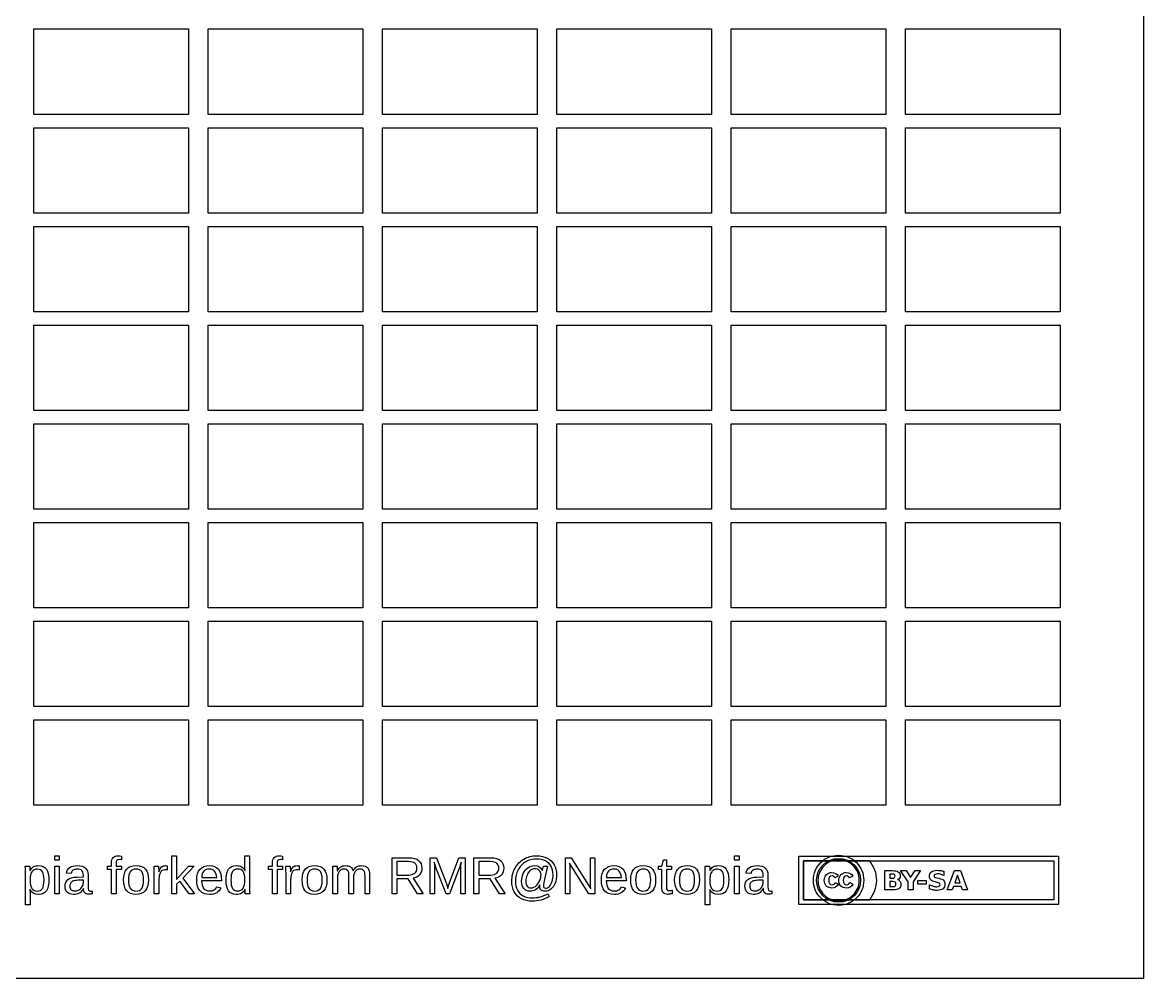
# Model space of a CAD drawing. Extents: x 0 to 218, y 0 to 155.
# Drawn here: x 127.7 to 217.9, y 0.1 to 77 of the extents above; entities that cross this region are included whole.
import ezdxf

# ---------------------------------------------------------------- set-up
doc = ezdxf.new("R2010")
doc.units = 0
doc.layers.add('Ebene_1', color=7, linetype='CONTINUOUS')

msp = doc.modelspace()

# ---------------------------------------------------------------- linework, layer by layer
at = {"layer": 'Ebene_1', "color": 7}
for points in [[(0.131722, 154.868278), (217.86828, 154.868278), (217.86828, 154.868278), (217.86828, 0.131717), (217.86828, 0.131717), (0.131722, 0.131717), (0.131722, 0.131717), (0.131722, 154.868278), (0.131722, 154.868278)], [(128.61871, 76.514539), (141.05413, 76.514539), (141.05413, 76.514539), (141.05413, 69.635369), (141.05413, 69.635369), (128.61871, 69.635369), (128.61871, 69.635369), (128.61871, 76.514539), (128.61871, 76.514539)], [(142.64165, 76.514539), (155.07706, 76.514539), (155.07706, 76.514539), (155.07706, 69.635369), (155.07706, 69.635369), (142.64165, 69.635369), (142.64165, 69.635369), (142.64165, 76.514539), (142.64165, 76.514539)], [(156.66457, 76.514539), (169.09998, 76.514539), (169.09998, 76.514539), (169.09998, 69.635369), (169.09998, 69.635369), (156.66457, 69.635369), (156.66457, 69.635369), (156.66457, 76.514539), (156.66457, 76.514539)], [(170.68745, 76.514539), (183.12287, 76.514539), (183.12287, 76.514539), (183.12287, 69.635369), (183.12287, 69.635369), (170.68745, 69.635369), (170.68745, 69.635369), (170.68745, 76.514539), (170.68745, 76.514539)], [(184.71034, 76.514539), (197.14576, 76.514539), (197.14576, 76.514539), (197.14576, 69.635369), (197.14576, 69.635369), (184.71034, 69.635369), (184.71034, 69.635369), (184.71034, 76.514539), (184.71034, 76.514539)], [(198.73323, 76.514539), (211.16865, 76.514539), (211.16865, 76.514539), (211.16865, 69.635369), (211.16865, 69.635369), (198.73323, 69.635369), (198.73323, 69.635369), (198.73323, 76.514539), (198.73323, 76.514539)], [(128.61871, 68.577031), (141.05413, 68.577031), (141.05413, 68.577031), (141.05413, 61.697862), (141.05413, 61.697862), (128.61871, 61.697862), (128.61871, 61.697862), (128.61871, 68.577031), (128.61871, 68.577031)], [(142.64165, 68.577031), (155.07706, 68.577031), (155.07706, 68.577031), (155.07706, 61.697862), (155.07706, 61.697862), (142.64165, 61.697862), (142.64165, 61.697862), (142.64165, 68.577031), (142.64165, 68.577031)], [(156.66457, 68.577031), (169.09998, 68.577031), (169.09998, 68.577031), (169.09998, 61.697862), (169.09998, 61.697862), (156.66457, 61.697862), (156.66457, 61.697862), (156.66457, 68.577031), (156.66457, 68.577031)], [(170.68745, 68.577031), (183.12287, 68.577031), (183.12287, 68.577031), (183.12287, 61.697862), (183.12287, 61.697862), (170.68745, 61.697862), (170.68745, 61.697862), (170.68745, 68.577031), (170.68745, 68.577031)], [(184.71034, 68.577031), (197.14576, 68.577031), (197.14576, 68.577031), (197.14576, 61.697862), (197.14576, 61.697862), (184.71034, 61.697862), (184.71034, 61.697862), (184.71034, 68.577031), (184.71034, 68.577031)], [(198.73323, 68.577031), (211.16865, 68.577031), (211.16865, 68.577031), (211.16865, 61.697862), (211.16865, 61.697862), (198.73323, 61.697862), (198.73323, 61.697862), (198.73323, 68.577031), (198.73323, 68.577031)], [(128.61871, 60.639523), (141.05413, 60.639523), (141.05413, 60.639523), (141.05413, 53.760354), (141.05413, 53.760354), (128.61871, 53.760354), (128.61871, 53.760354), (128.61871, 60.639523), (128.61871, 60.639523)], [(142.64165, 60.639523), (155.07706, 60.639523), (155.07706, 60.639523), (155.07706, 53.760354), (155.07706, 53.760354), (142.64165, 53.760354), (142.64165, 53.760354), (142.64165, 60.639523), (142.64165, 60.639523)], [(156.66457, 60.639523), (169.09998, 60.639523), (169.09998, 60.639523), (169.09998, 53.760354), (169.09998, 53.760354), (156.66457, 53.760354), (156.66457, 53.760354), (156.66457, 60.639523), (156.66457, 60.639523)], [(170.68745, 60.639523), (183.12287, 60.639523), (183.12287, 60.639523), (183.12287, 53.760354), (183.12287, 53.760354), (170.68745, 53.760354), (170.68745, 53.760354), (170.68745, 60.639523), (170.68745, 60.639523)], [(184.71034, 60.639523), (197.14576, 60.639523), (197.14576, 60.639523), (197.14576, 53.760354), (197.14576, 53.760354), (184.71034, 53.760354), (184.71034, 53.760354), (184.71034, 60.639523), (184.71034, 60.639523)], [(198.73323, 60.639523), (211.16865, 60.639523), (211.16865, 60.639523), (211.16865, 53.760354), (211.16865, 53.760354), (198.73323, 53.760354), (198.73323, 53.760354), (198.73323, 60.639523), (198.73323, 60.639523)], [(128.61871, 52.702039), (141.05413, 52.702039), (141.05413, 52.702039), (141.05413, 45.822867), (141.05413, 45.822867), (128.61871, 45.822867), (128.61871, 45.822867), (128.61871, 52.702039), (128.61871, 52.702039)], [(142.64165, 52.702039), (155.07706, 52.702039), (155.07706, 52.702039), (155.07706, 45.822867), (155.07706, 45.822867), (142.64165, 45.822867), (142.64165, 45.822867), (142.64165, 52.702039), (142.64165, 52.702039)], [(156.66457, 52.702039), (169.09998, 52.702039), (169.09998, 52.702039), (169.09998, 45.822867), (169.09998, 45.822867), (156.66457, 45.822867), (156.66457, 45.822867), (156.66457, 52.702039), (156.66457, 52.702039)], [(170.68745, 52.702039), (183.12287, 52.702039), (183.12287, 52.702039), (183.12287, 45.822867), (183.12287, 45.822867), (170.68745, 45.822867), (170.68745, 45.822867), (170.68745, 52.702039), (170.68745, 52.702039)], [(184.71034, 52.702039), (197.14576, 52.702039), (197.14576, 52.702039), (197.14576, 45.822867), (197.14576, 45.822867), (184.71034, 45.822867), (184.71034, 45.822867), (184.71034, 52.702039), (184.71034, 52.702039)], [(198.73323, 52.702039), (211.16865, 52.702039), (211.16865, 52.702039), (211.16865, 45.822867), (211.16865, 45.822867), (198.73323, 45.822867), (198.73323, 45.822867), (198.73323, 52.702039), (198.73323, 52.702039)], [(128.61871, 44.764527), (141.05413, 44.764527), (141.05413, 44.764527), (141.05413, 37.885357), (141.05413, 37.885357), (128.61871, 37.885357), (128.61871, 37.885357), (128.61871, 44.764527), (128.61871, 44.764527)], [(142.64165, 44.764527), (155.07706, 44.764527), (155.07706, 44.764527), (155.07706, 37.885357), (155.07706, 37.885357), (142.64165, 37.885357), (142.64165, 37.885357), (142.64165, 44.764527), (142.64165, 44.764527)], [(156.66457, 44.764527), (169.09998, 44.764527), (169.09998, 44.764527), (169.09998, 37.885357), (169.09998, 37.885357), (156.66457, 37.885357), (156.66457, 37.885357), (156.66457, 44.764527), (156.66457, 44.764527)], [(170.68745, 44.764527), (183.12287, 44.764527), (183.12287, 44.764527), (183.12287, 37.885357), (183.12287, 37.885357), (170.68745, 37.885357), (170.68745, 37.885357), (170.68745, 44.764527), (170.68745, 44.764527)], [(184.71034, 44.764527), (197.14576, 44.764527), (197.14576, 44.764527), (197.14576, 37.885357), (197.14576, 37.885357), (184.71034, 37.885357), (184.71034, 37.885357), (184.71034, 44.764527), (184.71034, 44.764527)], [(198.73323, 44.764527), (211.16865, 44.764527), (211.16865, 44.764527), (211.16865, 37.885357), (211.16865, 37.885357), (198.73323, 37.885357), (198.73323, 37.885357), (198.73323, 44.764527), (198.73323, 44.764527)], [(128.61871, 36.827027), (141.05413, 36.827027), (141.05413, 36.827027), (141.05413, 29.947857), (141.05413, 29.947857), (128.61871, 29.947857), (128.61871, 29.947857), (128.61871, 36.827027), (128.61871, 36.827027)], [(142.64165, 36.827027), (155.07706, 36.827027), (155.07706, 36.827027), (155.07706, 29.947857), (155.07706, 29.947857), (142.64165, 29.947857), (142.64165, 29.947857), (142.64165, 36.827027), (142.64165, 36.827027)], [(156.66457, 36.827027), (169.09998, 36.827027), (169.09998, 36.827027), (169.09998, 29.947857), (169.09998, 29.947857), (156.66457, 29.947857), (156.66457, 29.947857), (156.66457, 36.827027), (156.66457, 36.827027)], [(170.68745, 36.827027), (183.12287, 36.827027), (183.12287, 36.827027), (183.12287, 29.947857), (183.12287, 29.947857), (170.68745, 29.947857), (170.68745, 29.947857), (170.68745, 36.827027), (170.68745, 36.827027)], [(184.71034, 36.827027), (197.14576, 36.827027), (197.14576, 36.827027), (197.14576, 29.947857), (197.14576, 29.947857), (184.71034, 29.947857), (184.71034, 29.947857), (184.71034, 36.827027), (184.71034, 36.827027)], [(198.73323, 36.827027), (211.16865, 36.827027), (211.16865, 36.827027), (211.16865, 29.947857), (211.16865, 29.947857), (198.73323, 29.947857), (198.73323, 29.947857), (198.73323, 36.827027), (198.73323, 36.827027)], [(128.61871, 28.889527), (141.05413, 28.889527), (141.05413, 28.889527), (141.05413, 22.010357), (141.05413, 22.010357), (128.61871, 22.010357), (128.61871, 22.010357), (128.61871, 28.889527), (128.61871, 28.889527)], [(142.64165, 28.889527), (155.07706, 28.889527), (155.07706, 28.889527), (155.07706, 22.010357), (155.07706, 22.010357), (142.64165, 22.010357), (142.64165, 22.010357), (142.64165, 28.889527), (142.64165, 28.889527)], [(156.66457, 28.889527), (169.09998, 28.889527), (169.09998, 28.889527), (169.09998, 22.010357), (169.09998, 22.010357), (156.66457, 22.010357), (156.66457, 22.010357), (156.66457, 28.889527), (156.66457, 28.889527)], [(170.68745, 28.889527), (183.12287, 28.889527), (183.12287, 28.889527), (183.12287, 22.010357), (183.12287, 22.010357), (170.68745, 22.010357), (170.68745, 22.010357), (170.68745, 28.889527), (170.68745, 28.889527)], [(184.71034, 28.889527), (197.14576, 28.889527), (197.14576, 28.889527), (197.14576, 22.010357), (197.14576, 22.010357), (184.71034, 22.010357), (184.71034, 22.010357), (184.71034, 28.889527), (184.71034, 28.889527)], [(198.73323, 28.889527), (211.16865, 28.889527), (211.16865, 28.889527), (211.16865, 22.010357), (211.16865, 22.010357), (198.73323, 22.010357), (198.73323, 22.010357), (198.73323, 28.889527), (198.73323, 28.889527)], [(128.61871, 20.952057), (141.05413, 20.952057), (141.05413, 20.952057), (141.05413, 14.072887), (141.05413, 14.072887), (128.61871, 14.072887), (128.61871, 14.072887), (128.61871, 20.952057), (128.61871, 20.952057)], [(142.64165, 20.952057), (155.07706, 20.952057), (155.07706, 20.952057), (155.07706, 14.072887), (155.07706, 14.072887), (142.64165, 14.072887), (142.64165, 14.072887), (142.64165, 20.952057), (142.64165, 20.952057)], [(156.66457, 20.952057), (169.09998, 20.952057), (169.09998, 20.952057), (169.09998, 14.072887), (169.09998, 14.072887), (156.66457, 14.072887), (156.66457, 14.072887), (156.66457, 20.952057), (156.66457, 20.952057)], [(170.68745, 20.952057), (183.12287, 20.952057), (183.12287, 20.952057), (183.12287, 14.072887), (183.12287, 14.072887), (170.68745, 14.072887), (170.68745, 14.072887), (170.68745, 20.952057), (170.68745, 20.952057)], [(184.71034, 20.952057), (197.14576, 20.952057), (197.14576, 20.952057), (197.14576, 14.072887), (197.14576, 14.072887), (184.71034, 14.072887), (184.71034, 14.072887), (184.71034, 20.952057), (184.71034, 20.952057)], [(198.73323, 20.952057), (211.16865, 20.952057), (211.16865, 20.952057), (211.16865, 14.072887), (211.16865, 14.072887), (198.73323, 14.072887), (198.73323, 14.072887), (198.73323, 20.952057), (198.73323, 20.952057)], [(130.29119, 9.653307), (130.29119, 10.008837), (130.66326, 10.008837), (130.66326, 9.653307)], [(141.11224, 6.941327), (140.35569, 7.962457), (140.08284, 7.737147), (140.08284, 6.941327), (139.71077, 6.941327), (139.71077, 10.008837), (140.08284, 10.008837), (140.08284, 8.092677), (141.06469, 9.177887), (141.50084, 9.177887), (140.59341, 8.216697), (141.54839, 6.941327)], [(184.96899, 9.653307), (184.96899, 10.008837), (185.34106, 10.008837), (185.34106, 9.653307)], [(190.136031, 9.98293), (211.031309, 9.98293), (211.031309, 6.08874), (190.136031, 6.08874)], [(130.29119, 6.941327), (130.29119, 9.177887), (130.66326, 9.177887), (130.66326, 6.941327)], [(184.96899, 6.941327), (184.96899, 9.177887), (185.34106, 9.177887), (185.34106, 6.941327)], [(190.527818, 9.593511), (210.639523, 9.593511), (210.639523, 6.478159), (190.527818, 6.478159)], [(192.174212, 9.205892)], [(194.776517, 9.468246)], [(159.42634, 9.016657)], [(166.01612, 9.016657)], [(198.321093, 8.814673), (198.766032, 8.814673), (199.125365, 8.259629), (199.484696, 8.814673), (199.930693, 8.814673), (199.329337, 7.913246), (199.329337, 7.256997), (198.922448, 7.256997), (198.922448, 7.913246)], [(203.210136, 7.540772), (202.573906, 7.540772), (202.473504, 7.256986), (202.0645, 7.256986), (202.648944, 8.814662), (203.134043, 8.814662), (203.718487, 7.256986), (203.309483, 7.256986)], [(202.675366, 7.82977), (203.107621, 7.82977), (202.892024, 8.449502)], [(129.43747, 8.061957)], [(137.44114, 8.061667)], [(137.83182, 8.061667)], [(144.46707, 8.061667)], [(151.80306, 8.061667)], [(152.19373, 8.061667)], [(178.22831, 8.061667)], [(178.61899, 8.061667)], [(181.75885, 8.061667)], [(182.14952, 8.061667)], [(184.11527, 8.061957)], [(199.710866, 8.023838), (200.374576, 8.023838), (200.374576, 7.720231), (199.710866, 7.720231)]]:
    msp.add_lwpolyline(points, close=True, dxfattribs=at)
for points in [[(135.66347, 9.979907), (135.66347, 9.696727)], [(145.59569, 8.830657), (145.59969, 8.830657), (145.59569, 9.080767), (145.59569, 10.008877), (145.96776, 10.008877), (145.96776, 7.402317)], [(148.61152, 9.979907), (148.61152, 9.696727)], [(127.92418, 9.177887), (128.28385, 9.177887)], [(135.22732, 8.907097), (135.22732, 6.941327), (134.85525, 6.941327), (134.85525, 8.907097), (134.54106, 8.907097), (134.54106, 9.177887), (134.85525, 9.177887), (134.85525, 9.430067)], [(135.2273, 9.378407), (135.2273, 9.177907), (135.66345, 9.177907), (135.66345, 8.907117), (135.22732, 8.907097)], [(138.29277, 9.177887), (138.64417, 9.177887)], [(139.3508, 9.198527), (139.3508, 8.857457)], [(148.17537, 8.907097), (148.17537, 6.941327), (147.8033, 6.941327), (147.8033, 8.907097), (147.48911, 8.907097), (147.48911, 9.177887), (147.8033, 9.177887), (147.8033, 9.430067)], [(148.17535, 9.378407), (148.17535, 9.177907), (148.6115, 9.177907), (148.6115, 8.907117), (148.17537, 8.907097)], [(148.88437, 9.177887), (149.23577, 9.177887)], [(149.9424, 9.198527), (149.9424, 8.857457)], [(152.65468, 9.177887), (153.00608, 9.177887)], [(159.48424, 6.941327), (158.7277, 8.150557), (157.82026, 8.150557), (157.82026, 6.941327), (157.42545, 6.941327), (157.42545, 9.853807), (158.79591, 9.853807)], [(158.75662, 9.537547), (157.82024, 9.537547), (157.82024, 8.462677), (158.77315, 8.462677)], [(162.79773, 8.925697), (162.04532, 6.941327), (161.76834, 6.941327), (161.00559, 8.925697), (160.88984, 9.277097), (160.82164, 9.504477), (160.82764, 9.275037), (160.83564, 8.884357), (160.83564, 6.941327), (160.48424, 6.941327), (160.48424, 9.853807), (161.00308, 9.853807), (161.77822, 7.834297)], [(162.04912, 7.834297), (162.80979, 9.853807), (163.31622, 9.853807), (163.31622, 6.941327), (162.96103, 6.941327)], [(166.07402, 6.941327), (165.31747, 8.150557), (164.41003, 8.150557), (164.41003, 6.941327), (164.01523, 6.941327), (164.01523, 9.853807), (165.38569, 9.853807)], [(165.34639, 9.537547), (164.41001, 9.537547), (164.41001, 8.462677), (165.36293, 8.462677)], [(169.50514, 8.841007), (169.51754, 8.841007), (169.59814, 9.171727), (169.9206, 9.171727), (169.68083, 8.125797)], [(173.26324, 6.941327), (171.70468, 9.421797), (171.71498, 9.221287), (171.72528, 8.876097), (171.72528, 6.941327), (171.37388, 6.941327), (171.37388, 9.853807), (171.83277, 9.853807), (173.40787, 7.356807)], [(173.38307, 7.943847), (173.38307, 9.853807), (173.73861, 9.853807), (173.73861, 6.941327), (173.26324, 6.941327)], [(179.12128, 7.414697), (179.12128, 8.907107), (178.8629, 8.907107), (178.8629, 9.177897), (179.13575, 9.177897), (179.2453, 9.678117), (179.49335, 9.678117), (179.49335, 9.177897), (179.90676, 9.177897), (179.90676, 8.907107), (179.49335, 8.907107), (179.49335, 7.495307)], [(182.60197, 9.177887), (182.96164, 9.177887)], [(190.527807, 9.590169), (190.527807, 6.474818), (195.839068, 6.474818)], [(195.84723, 9.590169), (190.527807, 9.590169)], [(128.30865, 6.937197), (128.30865, 6.062827), (127.93658, 6.062827), (127.93658, 8.721067)], [(128.30385, 8.818267), (128.31185, 8.818267)], [(131.61824, 8.580287), (131.22964, 8.615387)], [(132.09573, 8.297317), (132.59803, 8.305317), (132.59803, 8.427267)], [(132.97423, 8.466557), (132.97423, 7.503307)], [(138.30517, 6.941327), (138.30517, 8.656987)], [(138.66067, 8.721067), (138.66867, 8.721067)], [(142.11683, 8.266307), (143.32399, 8.266307)], [(148.89677, 6.941327), (148.89677, 8.656987)], [(149.25227, 8.721067), (149.26027, 8.721067)], [(153.03708, 8.237367), (153.03708, 6.941327), (152.66708, 6.941327), (152.66708, 8.700397)], [(153.02208, 8.795487), (153.02808, 8.795487)], [(153.96107, 6.941327), (153.96107, 8.359327)], [(154.32805, 8.237337), (154.32805, 6.941297), (153.96107, 6.941327)], [(154.28899, 8.795467), (154.29499, 8.795467)], [(155.61997, 8.431647), (155.61997, 6.941297), (155.25204, 6.941297), (155.25204, 8.359297)], [(159.11217, 8.196027), (159.93899, 6.941327), (159.48424, 6.941327)], [(162.96103, 6.941327), (162.96103, 8.884357)], [(165.70195, 8.196027), (166.52877, 6.941327), (166.07402, 6.941327)], [(169.40623, 8.485457), (169.40612, 8.485457)], [(170.65852, 8.501957), (170.65875, 8.501957)], [(174.66057, 8.266307), (175.86773, 8.266307)], [(182.98644, 6.937197), (182.98644, 6.062827), (182.61437, 6.062827), (182.61437, 8.721067)], [(182.98164, 8.818267), (182.98964, 8.818267)], [(186.29604, 8.580287), (185.90743, 8.615387)], [(186.77353, 8.297317), (187.27582, 8.305317), (187.27582, 8.427267)], [(187.65203, 8.466557), (187.65203, 7.503307)], [(193.315464, 8.36869), (193.047105, 8.232125)], [(194.487319, 8.36869), (194.213672, 8.232125)], [(197.732927, 7.256997), (197.057594, 7.256997), (197.057594, 8.814673), (197.66846, 8.814673)], [(197.689596, 8.541324), (197.464486, 8.541324), (197.464486, 8.211634), (197.689596, 8.211634)], [(201.235919, 8.231458), (201.409245, 8.197031)], [(201.790772, 8.76564), (201.790772, 8.435947)], [(128.31095, 7.288597), (128.30065, 7.288597)], [(129.827, 8.069937), (129.82817, 8.069937)], [(132.59796, 7.861147), (132.59796, 8.045117), (132.19075, 8.037117)], [(132.61042, 7.368937), (132.59802, 7.368937)], [(138.67694, 8.107147), (138.67694, 6.941327), (138.30517, 6.941327)], [(143.70846, 8.030727), (143.70846, 7.981127), (142.11269, 7.981057)], [(143.32192, 7.522217), (143.64852, 7.429217)], [(145.60412, 7.301037), (145.59569, 7.300997)], [(149.26854, 8.107147), (149.26854, 6.941327), (148.89677, 6.941327)], [(169.3069, 7.520157), (169.3129, 7.664847), (169.3005, 7.664847)], [(176.25221, 8.030727), (176.25221, 7.981127), (174.65644, 7.981057)], [(175.86567, 7.522217), (176.19226, 7.429217)], [(179.94399, 7.232727), (179.94397, 6.957867)], [(182.98874, 7.288597), (182.97844, 7.288597)], [(184.50479, 8.069937), (184.50596, 8.069937)], [(187.27586, 7.861147), (187.27586, 8.045117), (186.86865, 8.037117)], [(187.28822, 7.368937), (187.27582, 7.368937)], [(193.072483, 7.853921), (193.32044, 7.722681)], [(194.238985, 7.853921), (194.492484, 7.722681)], [(195.107531, 8.036038), (195.107531, 8.035858)], [(197.703334, 7.938285), (197.464486, 7.938285), (197.464486, 7.530348), (197.703334, 7.530348)], [(200.663101, 7.338378), (200.663101, 7.677455)], [(201.262341, 7.870469), (201.104869, 7.904899)], [(131.80634, 6.899717), (131.80635, 6.899987)], [(131.89102, 7.179347), (131.89105, 7.179037)], [(133.30495, 7.184997), (133.30495, 6.953487)], [(145.98016, 6.941367), (145.62462, 6.941367)], [(169.94539, 6.955807), (170.05908, 6.724297)], [(186.48414, 6.899717), (186.48414, 6.899987)], [(186.56883, 7.179347), (186.56894, 7.179037)], [(187.98275, 7.184997), (187.98275, 6.953487)]]:
    msp.add_lwpolyline(points, dxfattribs=at)
for points in [[(134.98961, 9.870347), (135.079183, 9.95992), (135.2163, 10.004707), (135.40096, 10.004707)], [(135.40096, 10.004707), (135.504313, 10.004707), (135.591817, 9.99644), (135.66347, 9.979907)], [(147.93766, 9.870347), (148.027233, 9.95992), (148.164347, 10.004707), (148.349, 10.004707)], [(148.349, 10.004707), (148.452353, 10.004707), (148.53986, 9.99644), (148.61152, 9.979907)], [(168.03129, 9.744257), (168.335837, 9.920643), (168.676903, 10.008837), (169.05449, 10.008837)], [(169.05449, 10.008837), (169.386597, 10.008837), (169.673227, 9.946137), (169.91438, 9.820737)], [(191.910071, 9.468246), (192.29901, 9.858338), (192.774274, 10.053354), (193.335738, 10.053354)], [(193.335738, 10.053354), (193.904007, 10.053354), (194.384184, 9.85834), (194.776517, 9.468246)], [(127.93658, 8.721067), (127.93658, 8.951193), (127.932447, 9.103467), (127.92418, 9.177887)], [(128.28385, 9.177887), (128.285183, 9.172553), (128.287183, 9.152587), (128.28985, 9.117987)], [(128.28985, 9.117987), (128.292517, 9.08492), (128.295183, 9.033243), (128.29785, 8.962957)], [(128.31185, 8.818267), (128.377983, 8.956067), (128.46549, 9.056663), (128.57437, 9.120057)], [(128.57437, 9.120057), (128.68323, 9.18479), (128.826543, 9.217157), (129.00431, 9.217157)], [(129.00431, 9.217157), (129.279923, 9.217157), (129.48594, 9.124827), (129.62236, 8.940167)], [(131.22964, 8.615387), (131.29304, 9.017773), (131.592073, 9.218967), (132.12674, 9.218967)], [(132.12674, 9.218967), (132.40786, 9.218967), (132.61939, 9.154197), (132.76133, 9.024657)], [(132.76133, 9.024657), (132.903263, 8.896503), (132.97423, 8.71047), (132.97423, 8.466557)], [(134.85525, 9.430067), (134.85525, 9.634013), (134.900037, 9.780773), (134.98961, 9.870347)], [(135.2914, 9.640927), (135.248667, 9.59266), (135.2273, 9.505153), (135.2273, 9.378407)], [(135.49811, 9.713227), (135.403023, 9.713227), (135.33412, 9.689127), (135.2914, 9.640927)], [(135.66347, 9.696727), (135.60147, 9.707727), (135.54635, 9.713227), (135.49811, 9.713227)], [(135.83297, 8.061667), (135.83297, 8.833373), (136.167143, 9.219227), (136.83549, 9.219227)], [(136.83549, 9.219227), (137.177243, 9.219227), (137.428737, 9.12483), (137.58997, 8.936037)], [(138.30517, 8.656987), (138.30517, 8.81408), (138.301037, 8.987713), (138.29277, 9.177887)], [(138.64417, 9.177887), (138.65517, 8.924327), (138.66067, 8.772053), (138.66067, 8.721067)], [(138.66867, 8.721067), (138.727937, 8.912613), (138.79615, 9.043527), (138.87331, 9.113807)], [(138.87331, 9.113807), (138.950483, 9.184087), (139.05935, 9.219227), (139.19991, 9.219227)], [(139.19991, 9.219227), (139.24951, 9.219227), (139.299807, 9.212327), (139.3508, 9.198527)], [(141.9804, 8.923697), (142.154033, 9.120757), (142.401393, 9.219287), (142.72248, 9.219287)], [(142.72248, 9.219287), (143.3798, 9.219287), (143.70846, 8.8231), (143.70846, 8.030727)], [(144.0764, 8.049287), (144.0764, 8.82926), (144.35063, 9.219247), (144.89909, 9.219247)], [(144.89909, 9.219247), (145.06859, 9.219247), (145.209837, 9.188247), (145.32283, 9.126247)], [(145.32283, 9.126247), (145.43583, 9.064247), (145.526783, 8.965717), (145.59569, 8.830657)], [(147.8033, 9.430067), (147.8033, 9.634013), (147.848087, 9.780773), (147.93766, 9.870347)], [(148.23945, 9.640927), (148.196717, 9.59266), (148.17535, 9.505153), (148.17535, 9.378407)], [(148.44615, 9.713227), (148.35107, 9.713227), (148.28217, 9.689127), (148.23945, 9.640927)], [(148.61152, 9.696727), (148.54952, 9.707727), (148.494397, 9.713227), (148.44615, 9.713227)], [(148.89677, 8.656987), (148.89677, 8.81408), (148.892637, 8.987713), (148.88437, 9.177887)], [(149.23577, 9.177887), (149.24677, 8.924327), (149.25227, 8.772053), (149.25227, 8.721067)], [(149.26027, 8.721067), (149.319537, 8.912613), (149.38775, 9.043527), (149.46491, 9.113807)], [(149.46491, 9.113807), (149.542083, 9.184087), (149.65095, 9.219227), (149.79151, 9.219227)], [(149.79151, 9.219227), (149.84111, 9.219227), (149.891407, 9.212327), (149.9424, 9.198527)], [(150.19489, 8.061667), (150.19489, 8.833373), (150.529063, 9.219227), (151.19741, 9.219227)], [(151.19741, 9.219227), (151.539163, 9.219227), (151.790657, 9.12483), (151.95189, 8.936037)], [(152.66708, 8.700397), (152.66708, 8.960843), (152.662947, 9.120007), (152.65468, 9.177887)], [(153.00608, 9.177887), (153.007413, 9.17102), (153.008747, 9.15242), (153.01008, 9.122087)], [(153.01008, 9.122087), (153.011413, 9.091753), (153.012747, 9.056613), (153.01408, 9.016667)], [(153.02808, 8.795487), (153.108007, 8.95396), (153.199647, 9.064203), (153.303, 9.126217)], [(153.303, 9.126217), (153.406353, 9.188217), (153.532443, 9.219217), (153.68127, 9.219217)], [(153.68127, 9.219217), (153.85077, 9.219217), (153.98444, 9.185453), (154.08228, 9.117927)], [(154.08228, 9.117927), (154.1815, 9.050407), (154.250403, 8.94292), (154.28899, 8.795467)], [(154.29499, 8.795467), (154.372157, 8.945673), (154.465173, 9.05385), (154.57404, 9.119997)], [(154.57404, 9.119997), (154.684287, 9.18613), (154.817267, 9.219197), (154.97298, 9.219197)], [(154.97298, 9.219197), (155.19898, 9.219197), (155.362967, 9.157873), (155.46494, 9.035227)], [(155.46494, 9.035227), (155.568293, 8.91258), (155.61997, 8.711387), (155.61997, 8.431647)], [(159.25271, 9.403197), (159.13833, 9.492763), (158.972967, 9.537547), (158.75662, 9.537547)], [(158.79591, 9.853807), (159.123883, 9.853807), (159.376753, 9.780083), (159.55452, 9.632637)], [(159.42634, 9.016657), (159.42634, 9.18615), (159.368463, 9.314997), (159.25271, 9.403197)], [(159.55452, 9.632637), (159.733667, 9.486563), (159.82324, 9.282613), (159.82324, 9.020787)], [(159.82324, 9.020787), (159.82324, 8.804433), (159.75985, 8.622533), (159.63307, 8.475087)], [(162.97963, 9.504477), (162.91211, 9.25781), (162.851477, 9.064883), (162.79773, 8.925697)], [(162.96103, 8.884357), (162.96103, 9.09933), (162.96723, 9.306037), (162.97963, 9.504477)], [(165.84249, 9.403197), (165.72811, 9.492763), (165.562743, 9.537547), (165.34639, 9.537547)], [(165.38569, 9.853807), (165.713663, 9.853807), (165.966533, 9.780083), (166.1443, 9.632637)], [(166.01612, 9.016657), (166.01612, 9.18615), (165.958243, 9.314997), (165.84249, 9.403197)], [(166.1443, 9.632637), (166.32344, 9.486563), (166.41301, 9.282613), (166.41301, 9.020787)], [(166.41301, 9.020787), (166.41301, 8.804433), (166.34962, 8.622533), (166.22284, 8.475087)], [(167.31609, 9.008387), (167.488343, 9.323953), (167.726743, 9.569243), (168.03129, 9.744257)], [(168.17392, 9.527267), (167.917607, 9.379813), (167.716413, 9.166907), (167.57034, 8.888547)], [(167.97758, 8.582617), (168.067153, 8.776923), (168.191867, 8.931263), (168.35172, 9.045637)], [(169.05862, 9.748437), (168.725133, 9.748437), (168.430233, 9.674713), (168.17392, 9.527267)], [(168.35172, 9.045637), (168.511573, 9.160017), (168.68865, 9.217207), (168.88295, 9.217207)], [(168.88295, 9.217207), (169.184743, 9.217207), (169.39214, 9.091807), (169.50514, 8.841007)], [(169.75935, 9.593407), (169.559537, 9.69676), (169.32596, 9.748437), (169.05862, 9.748437)], [(170.21824, 9.153127), (170.112133, 9.344673), (169.95917, 9.491433), (169.75935, 9.593407)], [(169.91438, 9.820737), (170.15554, 9.696717), (170.33951, 9.521017), (170.46629, 9.293637)], [(170.3774, 8.497867), (170.3774, 8.74454), (170.324347, 8.96296), (170.21824, 9.153127)], [(170.46629, 9.293637), (170.594443, 9.066263), (170.65852, 8.80237), (170.65852, 8.501957)], [(174.52415, 8.923697), (174.697783, 9.120757), (174.94514, 9.219287), (175.26622, 9.219287)], [(175.26622, 9.219287), (175.923547, 9.219287), (176.25221, 8.8231), (176.25221, 8.030727)], [(176.62014, 8.061667), (176.62014, 8.833373), (176.954313, 9.219227), (177.62266, 9.219227)], [(177.62266, 9.219227), (177.96442, 9.219227), (178.215913, 9.12483), (178.37714, 8.936037)], [(180.15067, 8.061667), (180.15067, 8.833373), (180.484847, 9.219227), (181.1532, 9.219227)], [(181.1532, 9.219227), (181.494953, 9.219227), (181.746443, 9.12483), (181.90767, 8.936037)], [(182.61437, 8.721067), (182.61437, 8.951193), (182.610237, 9.103467), (182.60197, 9.177887)], [(182.96164, 9.177887), (182.962973, 9.172553), (182.964973, 9.152587), (182.96764, 9.117987)], [(182.96764, 9.117987), (182.970307, 9.08492), (182.972973, 9.033243), (182.97564, 8.962957)], [(182.98964, 8.818267), (183.055773, 8.956067), (183.14328, 9.056663), (183.25216, 9.120057)], [(183.25216, 9.120057), (183.361027, 9.18479), (183.504343, 9.217157), (183.68211, 9.217157)], [(183.68211, 9.217157), (183.957717, 9.217157), (184.163733, 9.124827), (184.30016, 8.940167)], [(185.90743, 8.615387), (185.97083, 9.017773), (186.269867, 9.218967), (186.80454, 9.218967)], [(186.80454, 9.218967), (187.08566, 9.218967), (187.297187, 9.154197), (187.43912, 9.024657)], [(187.43912, 9.024657), (187.58106, 8.896503), (187.65203, 8.71047), (187.65203, 8.466557)], [(191.31139, 8.035858), (191.31139, 8.587299), (191.510931, 9.064762), (191.910071, 9.468246)], [(191.568989, 8.035973), (191.568487, 9.007233), (192.360088, 9.794991), (193.337189, 9.795557)], [(192.174212, 9.205892), (191.84251, 8.872876), (191.676721, 8.482784), (191.676721, 8.035302)], [(193.341721, 9.690238), (192.881506, 9.690236), (192.492254, 9.528765), (192.174212, 9.205892)], [(193.337189, 9.795557), (194.314417, 9.796057), (195.106964, 9.009294), (195.107531, 8.038034)], [(194.516722, 9.20839), (194.193581, 9.529578), (193.801936, 9.690238), (193.341721, 9.690238)], [(195.001622, 8.035302), (195.001622, 8.496052), (194.839925, 8.88714), (194.516722, 9.20839)], [(194.776517, 9.468246), (195.168858, 9.078278), (195.365057, 8.60069), (195.365057, 8.035858)], [(196.411541, 8.032494), (196.411541, 8.603833), (196.184846, 9.137704), (195.84723, 9.590169)], [(128.29785, 8.962957), (128.30185, 8.892677), (128.30385, 8.844447), (128.30385, 8.818267)], [(128.37296, 8.545657), (128.330227, 8.414743), (128.30886, 8.243867), (128.30886, 8.033027)], [(128.56313, 8.837107), (128.48045, 8.775107), (128.41706, 8.677957), (128.37296, 8.545657)], [(128.9104, 8.930107), (128.762947, 8.930107), (128.64719, 8.899107), (128.56313, 8.837107)], [(129.31141, 8.729597), (129.22735, 8.86327), (129.09368, 8.930107), (128.9104, 8.930107)], [(129.4375, 8.061937), (129.4375, 8.373377), (129.39547, 8.59593), (129.31141, 8.729597)], [(129.62236, 8.940167), (129.758787, 8.755513), (129.827, 8.465437), (129.827, 8.069937)], [(131.35779, 8.098877), (131.510757, 8.222903), (131.756737, 8.28905), (132.09573, 8.297317)], [(131.75467, 8.851067), (131.678877, 8.794533), (131.6334, 8.704273), (131.61824, 8.580287)], [(132.11847, 8.935767), (131.95173, 8.935767), (131.830463, 8.907533), (131.75467, 8.851067)], [(132.48227, 8.817947), (132.405103, 8.896493), (132.283837, 8.935767), (132.11847, 8.935767)], [(132.59803, 8.427267), (132.59803, 8.609173), (132.559443, 8.7394), (132.48227, 8.817947)], [(136.36834, 8.729327), (136.27188, 8.587393), (136.22365, 8.36484), (136.22365, 8.061667)], [(136.8417, 8.944307), (136.623967, 8.944307), (136.46618, 8.872647), (136.36834, 8.729327)], [(137.30265, 8.733467), (137.211697, 8.874027), (137.058047, 8.944307), (136.8417, 8.944307)], [(137.44114, 8.061667), (137.44114, 8.370353), (137.394977, 8.594287), (137.30265, 8.733467)], [(137.58997, 8.936037), (137.751203, 8.748623), (137.83182, 8.457167), (137.83182, 8.061667)], [(138.7989, 8.677657), (138.717593, 8.545363), (138.67694, 8.355193), (138.67694, 8.107147)], [(139.15237, 8.878157), (138.99803, 8.878157), (138.880207, 8.811323), (138.7989, 8.677657)], [(139.3508, 8.857457), (139.3012, 8.871257), (139.235057, 8.878157), (139.15237, 8.878157)], [(141.72202, 8.074137), (141.72202, 8.44345), (141.808147, 8.726637), (141.9804, 8.923697)], [(142.28633, 8.762407), (142.181597, 8.642513), (142.125097, 8.477147), (142.11683, 8.266307)], [(142.71628, 8.944307), (142.535753, 8.944307), (142.392437, 8.883673), (142.28633, 8.762407)], [(143.14416, 8.781007), (143.04494, 8.889873), (142.902313, 8.944307), (142.71628, 8.944307)], [(143.32399, 8.266307), (143.303323, 8.501953), (143.24338, 8.67352), (143.14416, 8.781007)], [(144.5911, 8.735537), (144.508413, 8.59773), (144.46707, 8.373107), (144.46707, 8.061667)], [(144.99831, 8.944307), (144.810897, 8.944307), (144.67516, 8.874717), (144.5911, 8.735537)], [(145.45306, 8.737597), (145.357973, 8.875403), (145.20639, 8.944307), (144.99831, 8.944307)], [(145.59569, 8.086477), (145.59569, 8.382757), (145.548147, 8.599797), (145.45306, 8.737597)], [(149.3905, 8.677657), (149.309193, 8.545363), (149.26854, 8.355193), (149.26854, 8.107147)], [(149.74396, 8.878157), (149.58962, 8.878157), (149.4718, 8.811323), (149.3905, 8.677657)], [(149.9424, 8.857457), (149.8928, 8.871257), (149.826653, 8.878157), (149.74396, 8.878157)], [(150.73026, 8.729327), (150.633793, 8.587393), (150.58556, 8.36484), (150.58556, 8.061667)], [(151.20361, 8.944307), (150.985883, 8.944307), (150.8281, 8.872647), (150.73026, 8.729327)], [(151.66456, 8.733467), (151.573613, 8.874027), (151.419963, 8.944307), (151.20361, 8.944307)], [(151.80306, 8.061667), (151.80306, 8.370353), (151.756893, 8.594287), (151.66456, 8.733467)], [(151.95189, 8.936037), (152.113117, 8.748623), (152.19373, 8.457167), (152.19373, 8.061667)], [(153.01408, 9.016667), (153.016747, 8.978067), (153.019413, 8.90434), (153.02208, 8.795487)], [(153.17557, 8.749997), (153.083243, 8.62873), (153.03708, 8.457853), (153.03708, 8.237367)], [(153.55178, 8.931907), (153.393307, 8.931907), (153.267903, 8.87127), (153.17557, 8.749997)], [(153.87217, 8.807877), (153.812903, 8.890563), (153.706107, 8.931907), (153.55178, 8.931907)], [(153.96107, 8.359327), (153.96107, 8.57568), (153.931437, 8.725197), (153.87217, 8.807877)], [(154.46241, 8.749967), (154.372837, 8.63008), (154.32805, 8.459203), (154.32805, 8.237337)], [(154.84275, 8.931877), (154.680143, 8.931877), (154.553363, 8.87124), (154.46241, 8.749967)], [(155.16314, 8.807847), (155.103873, 8.890533), (154.997077, 8.931877), (154.84275, 8.931877)], [(155.25204, 8.359297), (155.25204, 8.57565), (155.222407, 8.725167), (155.16314, 8.807847)], [(158.77315, 8.462677), (158.981237, 8.462677), (159.14178, 8.51091), (159.25478, 8.607377)], [(159.63307, 8.475087), (159.50767, 8.327633), (159.334037, 8.234613), (159.11217, 8.196027)], [(159.25478, 8.607377), (159.369153, 8.705217), (159.42634, 8.841643), (159.42634, 9.016657)], [(165.36293, 8.462677), (165.57101, 8.462677), (165.73155, 8.51091), (165.84455, 8.607377)], [(166.22284, 8.475087), (166.09744, 8.327633), (165.92381, 8.234613), (165.70195, 8.196027)], [(165.84455, 8.607377), (165.95893, 8.705217), (166.01612, 8.841643), (166.01612, 9.016657)], [(167.05978, 7.956257), (167.05978, 8.342103), (167.145217, 8.692813), (167.31609, 9.008387)], [(167.57034, 8.888547), (167.424267, 8.61156), (167.35123, 8.300813), (167.35123, 7.956307)], [(167.84529, 7.952167), (167.84529, 8.178167), (167.889387, 8.388317), (167.97758, 8.582617)], [(168.27957, 8.458587), (168.21757, 8.304247), (168.18657, 8.136817), (168.18657, 7.956297)], [(168.53382, 8.822387), (168.426333, 8.735573), (168.341583, 8.614307), (168.27957, 8.458587)], [(168.90589, 8.954677), (168.76671, 8.954677), (168.642687, 8.91058), (168.53382, 8.822387)], [(169.26969, 8.824457), (169.178743, 8.91127), (169.057477, 8.954677), (168.90589, 8.954677)], [(169.06098, 7.644167), (169.204293, 7.78886), (169.30351, 7.969383), (169.35863, 8.185737)], [(169.40612, 8.485457), (169.40612, 8.626017), (169.360643, 8.739017), (169.26969, 8.824457)], [(169.35863, 8.185737), (169.390363, 8.312517), (169.40623, 8.412423), (169.40623, 8.485457)], [(169.68083, 8.125797), (169.62983, 7.899803), (169.60433, 7.725483), (169.60433, 7.602837)], [(170.2968, 7.943897), (170.350533, 8.110643), (170.3774, 8.2953), (170.3774, 8.497867)], [(170.65875, 8.501957), (170.65875, 8.245643), (170.618787, 8.013443), (170.53886, 7.805357)], [(174.26576, 8.074137), (174.26576, 8.44345), (174.35189, 8.726637), (174.52415, 8.923697)], [(174.83007, 8.762407), (174.725337, 8.642513), (174.668837, 8.477147), (174.66057, 8.266307)], [(175.26002, 8.944307), (175.079493, 8.944307), (174.936177, 8.883673), (174.83007, 8.762407)], [(175.6879, 8.781007), (175.58868, 8.889873), (175.446053, 8.944307), (175.26002, 8.944307)], [(175.86773, 8.266307), (175.847063, 8.501953), (175.78712, 8.67352), (175.6879, 8.781007)], [(177.15551, 8.729327), (177.05905, 8.587393), (177.01082, 8.36484), (177.01082, 8.061667)], [(177.62887, 8.944307), (177.411137, 8.944307), (177.25335, 8.872647), (177.15551, 8.729327)], [(178.08982, 8.733467), (177.998867, 8.874027), (177.845217, 8.944307), (177.62887, 8.944307)], [(178.22831, 8.061667), (178.22831, 8.370353), (178.182147, 8.594287), (178.08982, 8.733467)], [(178.37714, 8.936037), (178.538373, 8.748623), (178.61899, 8.457167), (178.61899, 8.061667)], [(180.68604, 8.729327), (180.58958, 8.587393), (180.54135, 8.36484), (180.54135, 8.061667)], [(181.1594, 8.944307), (180.941667, 8.944307), (180.78388, 8.872647), (180.68604, 8.729327)], [(181.62035, 8.733467), (181.529403, 8.874027), (181.375753, 8.944307), (181.1594, 8.944307)], [(181.75885, 8.061667), (181.75885, 8.370353), (181.712683, 8.594287), (181.62035, 8.733467)], [(181.90767, 8.936037), (182.068903, 8.748623), (182.14952, 8.457167), (182.14952, 8.061667)], [(182.97564, 8.962957), (182.97964, 8.892677), (182.98164, 8.844447), (182.98164, 8.818267)], [(183.05076, 8.545657), (183.008027, 8.414743), (182.98666, 8.243867), (182.98666, 8.033027)], [(183.24093, 8.837107), (183.158243, 8.775107), (183.094853, 8.677957), (183.05076, 8.545657)], [(183.58819, 8.930107), (183.440743, 8.930107), (183.32499, 8.899107), (183.24093, 8.837107)], [(183.9892, 8.729597), (183.90514, 8.86327), (183.77147, 8.930107), (183.58819, 8.930107)], [(184.11529, 8.061937), (184.11529, 8.373377), (184.07326, 8.59593), (183.9892, 8.729597)], [(184.30016, 8.940167), (184.43658, 8.755513), (184.50479, 8.465437), (184.50479, 8.069937)], [(186.03559, 8.098877), (186.18855, 8.222903), (186.43453, 8.28905), (186.77353, 8.297317)], [(186.43247, 8.851067), (186.356677, 8.794533), (186.3112, 8.704273), (186.29604, 8.580287)], [(186.79627, 8.935767), (186.629523, 8.935767), (186.508257, 8.907533), (186.43247, 8.851067)], [(187.16007, 8.817947), (187.082897, 8.896493), (186.96163, 8.935767), (186.79627, 8.935767)], [(187.27582, 8.427267), (187.27582, 8.609173), (187.237237, 8.7394), (187.16007, 8.817947)], [(192.185739, 8.035858), (192.185739, 8.227747), (192.24228, 8.38008), (192.35543, 8.492916)], [(192.35543, 8.492916), (192.46858, 8.605759), (192.609494, 8.662153), (192.778432, 8.662153)], [(192.819359, 8.396915), (192.640473, 8.396915), (192.551062, 8.277189), (192.551062, 8.03786)], [(192.778432, 8.662153), (193.028342, 8.662153), (193.207288, 8.564265), (193.315464, 8.36869)], [(193.047105, 8.232125), (192.996419, 8.341963), (192.920548, 8.396915), (192.819359, 8.396915)], [(193.35967, 8.035858), (193.35967, 8.227747), (193.415328, 8.38008), (193.52659, 8.492916)], [(193.52659, 8.492916), (193.637786, 8.605759), (193.779335, 8.662153), (193.951359, 8.662153)], [(193.990518, 8.396915), (193.808045, 8.396915), (193.716743, 8.277189), (193.716743, 8.03786)], [(193.951359, 8.662153), (194.200827, 8.662153), (194.379522, 8.564265), (194.487319, 8.36869)], [(194.213672, 8.232125), (194.162921, 8.341963), (194.088561, 8.396915), (193.990518, 8.396915)], [(197.66846, 8.814673), (197.887581, 8.814673), (198.046111, 8.781982), (198.144047, 8.716601)], [(197.835445, 8.498548), (197.802328, 8.527063), (197.753713, 8.541321), (197.689596, 8.541324)], [(197.689596, 8.211634), (197.753713, 8.211634), (197.802328, 8.225549), (197.835445, 8.253367)], [(197.885118, 8.37648), (197.885115, 8.430036), (197.868558, 8.470725), (197.835445, 8.498548)], [(197.835445, 8.253367), (197.868558, 8.281189), (197.885115, 8.322224), (197.885118, 8.37648)], [(198.23811, 8.208503), (198.202175, 8.155643), (198.150036, 8.116346), (198.081693, 8.09061)], [(198.144047, 8.716601), (198.242686, 8.651221), (198.292007, 8.54654), (198.292007, 8.402561)], [(198.292007, 8.402561), (198.292007, 8.326746), (198.274037, 8.262061), (198.23811, 8.208503)], [(200.64936, 8.359787), (200.64936, 8.51489), (200.700088, 8.634177), (200.80155, 8.717645)], [(200.758216, 8.064527), (200.685644, 8.137559), (200.64936, 8.235978), (200.64936, 8.359787)], [(200.80155, 8.717645), (200.903007, 8.801111), (201.048854, 8.842843), (201.23909, 8.842843)], [(201.087959, 8.512112), (201.041454, 8.485679), (201.018206, 8.444642), (201.018206, 8.388999)], [(201.018206, 8.388999), (201.018206, 8.347263), (201.033694, 8.314573), (201.064705, 8.290928)], [(201.064705, 8.290928), (201.096414, 8.267978), (201.153482, 8.248151), (201.235919, 8.231458)], [(201.303559, 8.551758), (201.206326, 8.551758), (201.134462, 8.538543), (201.087959, 8.512112)], [(201.23909, 8.842843), (201.325753, 8.842843), (201.414879, 8.836249), (201.506476, 8.823009)], [(201.537127, 8.522544), (201.45469, 8.542014), (201.376831, 8.551758), (201.303559, 8.551758)], [(201.409245, 8.197031), (201.584682, 8.162251), (201.709393, 8.109388), (201.783372, 8.038444)], [(201.506476, 8.823009), (201.598068, 8.810496), (201.692833, 8.791362), (201.790772, 8.765629)], [(201.790772, 8.435947), (201.704109, 8.474204), (201.619559, 8.503067), (201.537127, 8.522544)], [(128.30065, 7.288597), (128.305983, 7.277597), (128.30865, 7.160463), (128.30865, 6.937197)], [(128.30886, 8.033027), (128.30886, 7.7395), (128.355713, 7.523147), (128.44942, 7.383967)], [(129.00548, 6.899987), (128.660973, 6.899987), (128.429463, 7.029523), (128.31095, 7.288597)], [(128.44942, 7.383967), (128.543127, 7.244787), (128.6954, 7.175197), (128.90624, 7.175197)], [(128.90624, 7.175197), (129.090893, 7.175197), (129.22525, 7.24272), (129.30931, 7.377767)], [(129.82817, 8.069937), (129.82817, 7.28997), (129.55394, 6.899987), (129.00548, 6.899987)], [(129.30931, 7.377767), (129.39475, 7.514193), (129.43747, 7.742257), (129.43747, 8.061957)], [(131.13042, 7.565577), (131.13042, 7.79709), (131.20621, 7.974857), (131.35779, 8.098877)], [(131.29992, 7.077757), (131.18692, 7.196263), (131.13042, 7.35887), (131.13042, 7.565577)], [(131.5851, 7.830447), (131.536833, 7.761547), (131.5127, 7.671287), (131.5127, 7.559667)], [(131.5127, 7.559667), (131.5127, 7.4384), (131.5451, 7.344693), (131.6099, 7.278547)], [(131.79181, 7.983417), (131.702237, 7.95035), (131.633333, 7.89936), (131.5851, 7.830447)], [(131.6099, 7.278547), (131.676033, 7.212413), (131.76974, 7.179347), (131.89102, 7.179347)], [(132.19075, 8.037117), (132.015737, 8.03445), (131.882757, 8.01655), (131.79181, 7.983417)], [(131.89105, 7.179037), (132.02747, 7.179037), (132.148737, 7.210037), (132.25485, 7.272037)], [(132.25485, 7.272037), (132.360957, 7.334037), (132.444327, 7.418787), (132.50496, 7.526287)], [(132.59802, 7.368937), (132.502933, 7.198063), (132.392, 7.076797), (132.26522, 7.005137)], [(132.50496, 7.526287), (132.56696, 7.635147), (132.59796, 7.746767), (132.59796, 7.861147)], [(132.71584, 7.027877), (132.65384, 7.10091), (132.6187, 7.214597), (132.61042, 7.368937)], [(132.97423, 7.503307), (132.97423, 7.39306), (132.988697, 7.30969), (133.01763, 7.253197)], [(133.01763, 7.253197), (133.046563, 7.198063), (133.101687, 7.170497), (133.183, 7.170497)], [(136.08309, 7.197647), (135.916343, 7.39746), (135.83297, 7.685467), (135.83297, 8.061667)], [(136.22365, 8.061667), (136.22365, 7.766767), (136.27119, 7.544903), (136.36627, 7.396077)], [(136.36627, 7.396077), (136.462737, 7.24863), (136.613633, 7.174907), (136.81896, 7.174907)], [(136.81896, 7.174907), (137.0422, 7.174907), (137.201363, 7.246563), (137.29645, 7.389877)], [(137.29645, 7.389877), (137.39291, 7.533197), (137.44114, 7.757127), (137.44114, 8.061667)], [(137.83182, 8.061667), (137.83182, 7.670307), (137.74569, 7.378853), (137.57343, 7.187307)], [(141.9804, 7.195637), (141.808147, 7.392697), (141.72202, 7.68553), (141.72202, 8.074137)], [(142.11269, 7.981057), (142.11269, 7.724743), (142.165747, 7.526993), (142.27186, 7.387807)], [(142.27186, 7.387807), (142.377967, 7.248627), (142.532997, 7.179037), (142.73695, 7.179037)], [(143.64852, 7.429217), (143.514847, 7.076437), (143.21099, 6.900047), (142.73695, 6.900047)], [(142.73695, 7.179037), (142.898177, 7.179037), (143.027023, 7.211437), (143.12349, 7.276237)], [(143.12349, 7.276237), (143.22133, 7.34097), (143.287473, 7.422963), (143.32192, 7.522217)], [(144.27484, 7.185257), (144.142547, 7.37543), (144.0764, 7.66344), (144.0764, 8.049287)], [(144.46707, 8.061667), (144.46707, 7.748853), (144.508413, 7.524923), (144.5911, 7.389877)], [(144.5911, 7.389877), (144.67378, 7.25483), (144.808137, 7.187307), (144.99417, 7.187307)], [(144.99417, 7.187307), (145.20501, 7.187307), (145.357973, 7.260343), (145.45306, 7.406417)], [(145.59569, 7.300997), (145.526783, 7.157677), (145.435143, 7.055013), (145.32077, 6.993007)], [(145.45306, 7.406417), (145.548147, 7.55249), (145.59569, 7.779177), (145.59569, 8.086477)], [(145.61012, 7.094327), (145.60612, 7.174253), (145.60412, 7.243157), (145.60412, 7.301037)], [(145.96776, 7.402317), (145.96776, 7.16943), (145.971893, 7.01578), (145.98016, 6.941367)], [(150.445, 7.197647), (150.27826, 7.39746), (150.19489, 7.685467), (150.19489, 8.061667)], [(150.58556, 8.061667), (150.58556, 7.766767), (150.633103, 7.544903), (150.72819, 7.396077)], [(150.72819, 7.396077), (150.82465, 7.24863), (150.975543, 7.174907), (151.18087, 7.174907)], [(151.18087, 7.174907), (151.404117, 7.174907), (151.56328, 7.246563), (151.65836, 7.389877)], [(151.65836, 7.389877), (151.754827, 7.533197), (151.80306, 7.757127), (151.80306, 8.061667)], [(152.19373, 8.061667), (152.19373, 7.670307), (152.107603, 7.378853), (151.93535, 7.187307)], [(161.77822, 7.834297), (161.805753, 7.75299), (161.831953, 7.665483), (161.85682, 7.571777)], [(161.85682, 7.571777), (161.88302, 7.47945), (161.900253, 7.412617), (161.90852, 7.371277)], [(161.90852, 7.371277), (161.91952, 7.42641), (161.942253, 7.50978), (161.97672, 7.621387)], [(161.97672, 7.621387), (162.01252, 7.734387), (162.036653, 7.805357), (162.04912, 7.834297)], [(167.25615, 7.114957), (167.125237, 7.35887), (167.05978, 7.639303), (167.05978, 7.956257)], [(167.35123, 7.956307), (167.35123, 7.69034), (167.404973, 7.455383), (167.51246, 7.251437)], [(167.51246, 7.251437), (167.621327, 7.048863), (167.777733, 6.893143), (167.98168, 6.784277)], [(168.02306, 7.367187), (167.904547, 7.507747), (167.84529, 7.70274), (167.84529, 7.952167)], [(168.52742, 7.156347), (168.311067, 7.156347), (168.142947, 7.226627), (168.02306, 7.367187)], [(168.18657, 7.956297), (168.18657, 7.79093), (168.21897, 7.661393), (168.28377, 7.567687)], [(168.28377, 7.567687), (168.349903, 7.47398), (168.451187, 7.427127), (168.58762, 7.427127)], [(168.9615, 7.282437), (168.827833, 7.198377), (168.68314, 7.156347), (168.52742, 7.156347)], [(168.58762, 7.427127), (168.759873, 7.427127), (168.91766, 7.499473), (169.06098, 7.644167)], [(169.3005, 7.664847), (169.209547, 7.495347), (169.096547, 7.367877), (168.9615, 7.282437)], [(169.41852, 7.247297), (169.344107, 7.307897), (169.3069, 7.39885), (169.3069, 7.520157)], [(169.73478, 7.156297), (169.598353, 7.156297), (169.492933, 7.18663), (169.41852, 7.247297)], [(169.60433, 7.602837), (169.60433, 7.473297), (169.660143, 7.408527), (169.77177, 7.408527)], [(170.20814, 7.325797), (170.06758, 7.212797), (169.909793, 7.156297), (169.73478, 7.156297)], [(169.77177, 7.408527), (169.88201, 7.408527), (169.983293, 7.45607), (170.07562, 7.551157)], [(170.07562, 7.551157), (170.169327, 7.646243), (170.243053, 7.777157), (170.2968, 7.943897)], [(170.53886, 7.805357), (170.460313, 7.59865), (170.350073, 7.438797), (170.20814, 7.325797)], [(173.40787, 7.356807), (173.391337, 7.6269), (173.38307, 7.82258), (173.38307, 7.943847)], [(174.52415, 7.195637), (174.35189, 7.392697), (174.26576, 7.68553), (174.26576, 8.074137)], [(174.65644, 7.981057), (174.65644, 7.724743), (174.709493, 7.526993), (174.8156, 7.387807)], [(174.8156, 7.387807), (174.921707, 7.248627), (175.076737, 7.179037), (175.28069, 7.179037)], [(176.19226, 7.429217), (176.058593, 7.076437), (175.754737, 6.900047), (175.28069, 6.900047)], [(175.28069, 7.179037), (175.441917, 7.179037), (175.570763, 7.211437), (175.66723, 7.276237)], [(175.66723, 7.276237), (175.76507, 7.34097), (175.831217, 7.422963), (175.86567, 7.522217)], [(176.87026, 7.197647), (176.703513, 7.39746), (176.62014, 7.685467), (176.62014, 8.061667)], [(177.01082, 8.061667), (177.01082, 7.766767), (177.05836, 7.544903), (177.15344, 7.396077)], [(177.15344, 7.396077), (177.249907, 7.24863), (177.400803, 7.174907), (177.60613, 7.174907)], [(177.60613, 7.174907), (177.82937, 7.174907), (177.988533, 7.246563), (178.08362, 7.389877)], [(178.08362, 7.389877), (178.18008, 7.533197), (178.22831, 7.757127), (178.22831, 8.061667)], [(178.61899, 8.061667), (178.61899, 7.670307), (178.53286, 7.378853), (178.3606, 7.187307)], [(179.56777, 6.908267), (179.27011, 6.908267), (179.12128, 7.077077), (179.12128, 7.414697)], [(179.49335, 7.495307), (179.49335, 7.38782), (179.510583, 7.312027), (179.54505, 7.267927)], [(179.54505, 7.267927), (179.58085, 7.225193), (179.642173, 7.203827), (179.72902, 7.203827)], [(179.72902, 7.203827), (179.77862, 7.203827), (179.850277, 7.21346), (179.94399, 7.232727)], [(180.40079, 7.197647), (180.234043, 7.39746), (180.15067, 7.685467), (180.15067, 8.061667)], [(180.54135, 8.061667), (180.54135, 7.766767), (180.588893, 7.544903), (180.68398, 7.396077)], [(180.68398, 7.396077), (180.78044, 7.24863), (180.931333, 7.174907), (181.13666, 7.174907)], [(181.13666, 7.174907), (181.3599, 7.174907), (181.519063, 7.246563), (181.61415, 7.389877)], [(181.61415, 7.389877), (181.710617, 7.533197), (181.75885, 7.757127), (181.75885, 8.061667)], [(182.14952, 8.061667), (182.14952, 7.670307), (182.063393, 7.378853), (181.89114, 7.187307)], [(182.97844, 7.288597), (182.983773, 7.277597), (182.98644, 7.160463), (182.98644, 6.937197)], [(182.98666, 8.033027), (182.98666, 7.7395), (183.033513, 7.523147), (183.12722, 7.383967)], [(183.68328, 6.899987), (183.338767, 6.899987), (183.107253, 7.029523), (182.98874, 7.288597)], [(183.12722, 7.383967), (183.220927, 7.244787), (183.3732, 7.175197), (183.58404, 7.175197)], [(183.58404, 7.175197), (183.768693, 7.175197), (183.90305, 7.24272), (183.98711, 7.377767)], [(184.50596, 8.069937), (184.50596, 7.28997), (184.231733, 6.899987), (183.68328, 6.899987)], [(183.98711, 7.377767), (184.07255, 7.514193), (184.11527, 7.742257), (184.11527, 8.061957)], [(185.80821, 7.565577), (185.80821, 7.79709), (185.884003, 7.974857), (186.03559, 8.098877)], [(185.97771, 7.077757), (185.86471, 7.196263), (185.80821, 7.35887), (185.80821, 7.565577)], [(186.26301, 7.830447), (186.214743, 7.761547), (186.19061, 7.671287), (186.19061, 7.559667)], [(186.19061, 7.559667), (186.19061, 7.4384), (186.222977, 7.344693), (186.28771, 7.278547)], [(186.46971, 7.983417), (186.380137, 7.95035), (186.311237, 7.89936), (186.26301, 7.830447)], [(186.28771, 7.278547), (186.353843, 7.212413), (186.44755, 7.179347), (186.56883, 7.179347)], [(186.86865, 8.037117), (186.693643, 8.03445), (186.560663, 8.01655), (186.46971, 7.983417)], [(186.56894, 7.179037), (186.705367, 7.179037), (186.826633, 7.210037), (186.93274, 7.272037)], [(186.93274, 7.272037), (187.038853, 7.334037), (187.122227, 7.418787), (187.18286, 7.526287)], [(187.27582, 7.368937), (187.18074, 7.198063), (187.06981, 7.076797), (186.94303, 7.005137)], [(187.18286, 7.526287), (187.24486, 7.635147), (187.27586, 7.746767), (187.27586, 7.861147)], [(187.39364, 7.027877), (187.33164, 7.10091), (187.2965, 7.214597), (187.28822, 7.368937)], [(187.65203, 7.503307), (187.65203, 7.39306), (187.666497, 7.30969), (187.69543, 7.253197)], [(187.69543, 7.253197), (187.724363, 7.198063), (187.779483, 7.170497), (187.86079, 7.170497)], [(191.910071, 6.613483), (191.510931, 7.010213), (191.31139, 7.484295), (191.31139, 8.035858)], [(191.568989, 8.033727), (191.568989, 8.034476), (191.568989, 8.035224), (191.568989, 8.035973)], [(193.339331, 6.276214), (192.362229, 6.275715), (191.569556, 7.062475), (191.568989, 8.033727)], [(191.676721, 8.035302), (191.676721, 7.58794), (191.840873, 7.201162), (192.169113, 6.874968)], [(192.350394, 7.576173), (192.240518, 7.687322), (192.185739, 7.84053), (192.185739, 8.035858)], [(192.788507, 7.409574), (192.606162, 7.409574), (192.460081, 7.465147), (192.350394, 7.576173)], [(192.551062, 8.03786), (192.551062, 7.798478), (192.640473, 7.678874), (192.819359, 7.678874)], [(193.32044, 7.722681), (193.202251, 7.51396), (193.024943, 7.409574), (192.788507, 7.409574)], [(192.819359, 7.678874), (192.937485, 7.678874), (193.021857, 7.737138), (193.072483, 7.853921)], [(195.107531, 8.035858), (195.108034, 7.064598), (194.31643, 6.27684), (193.339331, 6.276214)], [(193.523943, 7.576173), (193.414509, 7.687322), (193.35967, 7.84053), (193.35967, 8.035858)], [(193.961429, 7.409574), (193.779332, 7.409574), (193.633568, 7.465147), (193.523943, 7.576173)], [(193.716743, 8.03786), (193.716743, 7.798478), (193.808045, 7.678874), (193.990518, 7.678874)], [(194.492484, 7.722681), (194.374483, 7.51396), (194.197423, 7.409574), (193.961429, 7.409574)], [(193.990518, 7.678874), (194.108835, 7.678874), (194.191693, 7.737138), (194.238985, 7.853921)], [(194.524405, 6.879911), (194.842509, 7.186081), (195.001622, 7.571037), (195.001622, 8.035302)], [(195.365057, 8.035858), (195.365057, 7.470904), (195.172258, 6.998447), (194.786658, 6.618497)], [(195.107531, 8.038034), (195.107531, 8.037535), (195.107531, 8.036787), (195.107531, 8.036038)], [(195.839068, 6.474818), (196.180876, 6.92922), (196.411541, 7.457316), (196.411541, 8.032494)], [(197.888286, 7.887162), (197.847423, 7.921244), (197.785771, 7.938285), (197.703334, 7.938285)], [(197.703334, 7.530348), (197.785066, 7.530348), (197.846362, 7.547379), (197.887231, 7.581468)], [(198.202175, 7.367589), (198.099308, 7.293862), (197.942891, 7.256997), (197.732927, 7.256997)], [(197.887231, 7.581468), (197.9288, 7.61555), (197.949585, 7.667021), (197.949585, 7.735883)], [(197.949585, 7.735883), (197.949585, 7.803349), (197.92916, 7.853776), (197.888286, 7.887162)], [(198.081693, 8.09061), (198.169059, 8.065558), (198.236697, 8.019316), (198.284612, 7.95185)], [(198.356479, 7.703538), (198.356476, 7.553298), (198.30504, 7.441317), (198.202175, 7.367589)], [(198.284612, 7.95185), (198.33252, 7.884379), (198.356476, 7.80161), (198.356479, 7.703538)], [(200.663101, 7.677455), (200.763853, 7.624593), (200.861084, 7.584599), (200.954794, 7.557475)], [(200.965364, 7.254912), (200.864607, 7.273682), (200.763853, 7.301515), (200.663101, 7.338378)], [(201.104869, 7.904899), (200.947044, 7.938285), (200.831493, 7.991495), (200.758216, 8.064527)], [(200.954794, 7.557475), (201.049206, 7.531044), (201.140096, 7.517827), (201.227464, 7.517827)], [(201.266567, 7.226742), (201.166518, 7.226742), (201.066116, 7.236139), (200.965364, 7.254912)], [(201.227464, 7.517827), (201.31624, 7.517827), (201.384231, 7.532443), (201.431438, 7.561647)], [(201.453634, 7.799525), (201.421926, 7.825953), (201.358161, 7.849604), (201.262341, 7.870469)], [(201.738986, 7.35194), (201.636116, 7.268474), (201.478643, 7.226742), (201.266567, 7.226742)], [(201.431438, 7.561647), (201.478643, 7.590859), (201.502247, 7.632594), (201.502247, 7.686845)], [(201.502247, 7.686845), (201.502247, 7.735533), (201.486053, 7.773094), (201.453634, 7.799525)], [(201.894345, 7.735883), (201.894342, 7.56408), (201.842558, 7.436101), (201.738986, 7.35194)], [(201.783372, 8.038444), (201.857352, 7.967497), (201.894342, 7.866643), (201.894345, 7.735883)], [(131.80635, 6.899987), (131.58173, 6.899987), (131.41292, 6.959243), (131.29992, 7.077757)], [(132.26522, 7.005137), (132.13982, 6.934857), (131.98686, 6.899717), (131.80634, 6.899717)], [(133.01763, 6.920387), (132.87983, 6.920387), (132.779233, 6.956217), (132.71584, 7.027877)], [(133.30495, 6.953487), (133.211243, 6.93142), (133.11547, 6.920387), (133.01763, 6.920387)], [(133.183, 7.170497), (133.2188, 7.170497), (133.25945, 7.17533), (133.30495, 7.184997)], [(136.82309, 6.899987), (136.496497, 6.899987), (136.24983, 6.999207), (136.08309, 7.197647)], [(137.57343, 7.187307), (137.401177, 6.99576), (137.151063, 6.899987), (136.82309, 6.899987)], [(142.73695, 6.900047), (142.406217, 6.900047), (142.154033, 6.998577), (141.9804, 7.195637)], [(144.89909, 6.900007), (144.61659, 6.900007), (144.408507, 6.99509), (144.27484, 7.185257)], [(145.32077, 6.993007), (145.20777, 6.931007), (145.06721, 6.900007), (144.89909, 6.900007)], [(145.62462, 6.941367), (145.62062, 6.963433), (145.615787, 7.01442), (145.61012, 7.094327)], [(151.18501, 6.899987), (150.858417, 6.899987), (150.611747, 6.999207), (150.445, 7.197647)], [(151.93535, 7.187307), (151.763097, 6.99576), (151.512983, 6.899987), (151.18501, 6.899987)], [(167.82666, 6.554787), (167.578613, 6.6857), (167.388443, 6.872423), (167.25615, 7.114957)], [(168.69895, 6.356347), (168.366843, 6.356347), (168.07608, 6.422493), (167.82666, 6.554787)], [(167.98168, 6.784277), (168.187013, 6.675417), (168.426103, 6.620987), (168.69895, 6.620987)], [(168.69895, 6.620987), (168.89877, 6.620987), (169.101343, 6.647153), (169.30667, 6.699487)], [(169.40795, 6.451447), (169.175063, 6.388047), (168.93873, 6.356347), (168.69895, 6.356347)], [(169.30667, 6.699487), (169.511997, 6.750487), (169.724903, 6.835927), (169.94539, 6.955807)], [(170.05908, 6.724297), (169.85926, 6.604403), (169.642217, 6.513453), (169.40795, 6.451447)], [(175.28069, 6.900047), (174.949963, 6.900047), (174.697783, 6.998577), (174.52415, 7.195637)], [(177.61026, 6.899987), (177.283667, 6.899987), (177.037, 6.999207), (176.87026, 7.197647)], [(178.3606, 7.187307), (178.188347, 6.99576), (177.938233, 6.899987), (177.61026, 6.899987)], [(179.94397, 6.957867), (179.821323, 6.9248), (179.695923, 6.908267), (179.56777, 6.908267)], [(181.1408, 6.899987), (180.8142, 6.899987), (180.56753, 6.999207), (180.40079, 7.197647)], [(181.89114, 7.187307), (181.71888, 6.99576), (181.468767, 6.899987), (181.1408, 6.899987)], [(186.48414, 6.899987), (186.25952, 6.899987), (186.09071, 6.959243), (185.97771, 7.077757)], [(186.94303, 7.005137), (186.81763, 6.934857), (186.664667, 6.899717), (186.48414, 6.899717)], [(187.69543, 6.920387), (187.557623, 6.920387), (187.457027, 6.956217), (187.39364, 7.027877)], [(187.98275, 6.953487), (187.889043, 6.93142), (187.79327, 6.920387), (187.69543, 6.920387)], [(187.86079, 7.170497), (187.89659, 7.170497), (187.937243, 7.17533), (187.98275, 7.184997)], [(193.335738, 6.018303), (192.784412, 6.018303), (192.309148, 6.216698), (191.910071, 6.613483)], [(192.169113, 6.874968), (192.497413, 6.548652), (192.888242, 6.385553), (193.341721, 6.385553)], [(194.786658, 6.618497), (194.377443, 6.218323), (193.893801, 6.018303), (193.335738, 6.018303)], [(193.341721, 6.385553), (193.795203, 6.385553), (194.189363, 6.550276), (194.524405, 6.879911)]]:
    msp.add_open_spline(points, degree=3, dxfattribs=at)

doc.saveas('drawing.dxf')
